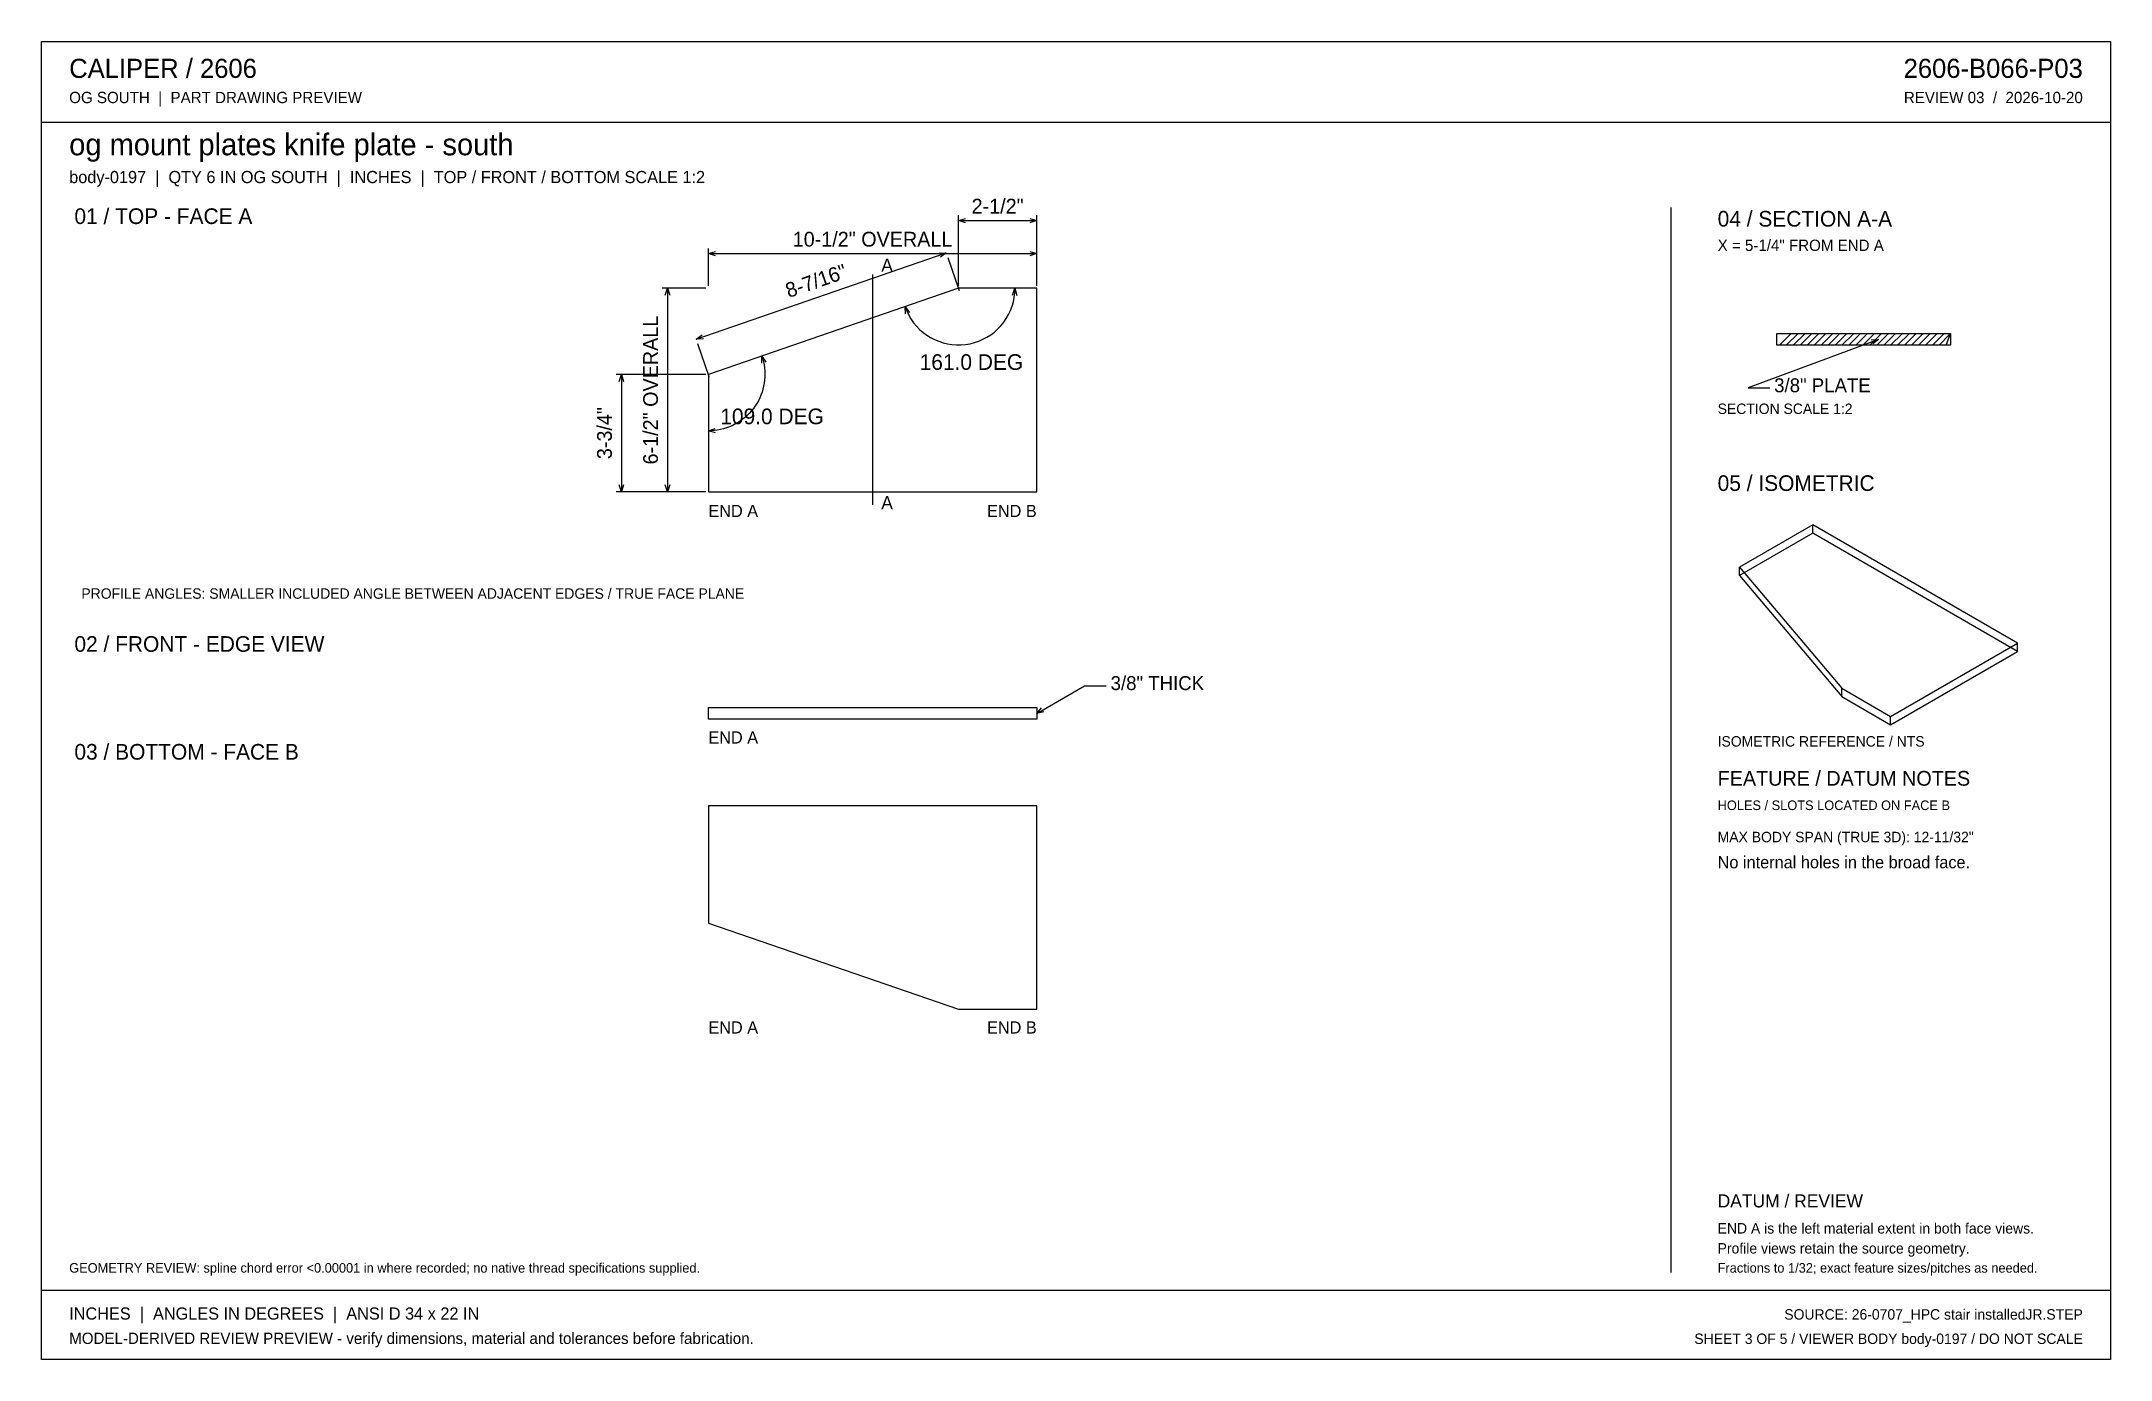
# Model space of a CAD drawing. Header units: inches. Extents: x 0.9 to 67.1, y 0.9 to 43.1.
import ezdxf
from ezdxf.enums import TextEntityAlignment as Align

# ---------------------------------------------------------------- set-up
doc = ezdxf.new("R2010")
doc.units = ezdxf.units.IN
doc.header["$MEASUREMENT"] = 0

msp = doc.modelspace()

# ---------------------------------------------------------------- linework, layer by layer
at = {"layer": 'ANNOTATION'}
for p, q in [((30.246, 35.25), (30.246, 37.5)), ((30.246, 37.333), (30.468, 37.403)), ((30.246, 37.333), (32.746, 37.333)), ((30.468, 37.264), (30.246, 37.333)), ((32.523, 37.403), (32.746, 37.333)), ((32.746, 37.333), (32.523, 37.264)), ((32.746, 35.25), (32.746, 37.5)), ((22.254, 35.25), (22.254, 36.444)), ((32.746, 35.25), (32.746, 36.444)), ((21.866, 33.546), (29.857, 36.296)), ((22.254, 36.278), (22.477, 36.347)), ((22.254, 36.278), (32.746, 36.278)), ((22.477, 36.208), (22.254, 36.278)), ((29.624, 36.289), (29.857, 36.296)), ((29.857, 36.296), (29.669, 36.158)), ((30.273, 35.088), (29.911, 36.139)), ((32.523, 36.347), (32.746, 36.278)), ((32.746, 36.278), (32.523, 36.208)), ((22.171, 35.167), (20.782, 35.167)), ((20.879, 34.944), (20.949, 35.167)), ((20.949, 35.167), (20.949, 28.667)), ((20.949, 35.167), (21.018, 34.944)), ((27.5, 35.611), (27.5, 28.25)), ((31.973, 34.947), (32.051, 35.167)), ((32.045, 35.022), (32.051, 35.167)), ((32.051, 35.167), (32.112, 34.942)), ((28.538, 34.579), (28.591, 34.444)), ((28.554, 34.347), (28.538, 34.579)), ((28.538, 34.579), (28.684, 34.397)), ((28.591, 34.444), (28.654, 34.314)), ((31.846, 34.33), (31.908, 34.461)), ((31.908, 34.461), (31.959, 34.597)), ((31.959, 34.597), (31.999, 34.736)), ((31.999, 34.736), (32.028, 34.878)), ((32.028, 34.878), (32.045, 35.022)), ((28.654, 34.314), (28.728, 34.189)), ((28.728, 34.189), (28.811, 34.07)), ((28.811, 34.07), (28.904, 33.959)), ((28.904, 33.959), (29.005, 33.855)), ((29.005, 33.855), (29.114, 33.76)), ((29.114, 33.76), (29.231, 33.673)), ((31.276, 33.684), (31.392, 33.771)), ((31.392, 33.771), (31.5, 33.868)), ((31.5, 33.868), (31.6, 33.973)), ((31.6, 33.973), (31.691, 34.085)), ((31.691, 34.085), (31.774, 34.204)), ((31.774, 34.204), (31.846, 34.33)), ((21.866, 33.546), (22.053, 33.684)), ((22.098, 33.553), (21.866, 33.546)), ((22.281, 32.338), (21.92, 33.389)), ((29.231, 33.673), (29.354, 33.597)), ((29.354, 33.597), (29.482, 33.53)), ((29.482, 33.53), (29.616, 33.474)), ((29.616, 33.474), (29.754, 33.429)), ((29.754, 33.429), (29.895, 33.396)), ((29.895, 33.396), (30.038, 33.373)), ((30.038, 33.373), (30.182, 33.362)), ((30.182, 33.362), (30.327, 33.363)), ((30.327, 33.363), (30.472, 33.375)), ((30.472, 33.375), (30.615, 33.399)), ((30.615, 33.399), (30.755, 33.435)), ((30.755, 33.435), (30.893, 33.481)), ((30.893, 33.481), (31.026, 33.538)), ((31.026, 33.538), (31.154, 33.606)), ((31.154, 33.606), (31.276, 33.684)), ((59.639, 33.535), (55.472, 31.986)), ((59.406, 33.522), (59.639, 33.535)), ((59.639, 33.535), (59.455, 33.392)), ((22.171, 32.417), (19.31, 32.417)), ((19.407, 32.194), (19.477, 32.417)), ((19.477, 32.417), (19.477, 28.667)), ((19.477, 32.417), (19.546, 32.194)), ((23.962, 33.004), (23.991, 32.911)), ((23.962, 32.771), (23.962, 33.004)), ((23.962, 33.004), (24.094, 32.813)), ((23.991, 32.911), (24.015, 32.815)), ((24.015, 32.815), (24.034, 32.719)), ((24.034, 32.719), (24.048, 32.622)), ((24.048, 32.622), (24.057, 32.524)), ((24.057, 32.524), (24.06, 32.426)), ((24.06, 32.426), (24.058, 32.328)), ((23.934, 31.755), (23.896, 31.665)), ((23.968, 31.847), (23.934, 31.755)), ((23.996, 31.941), (23.968, 31.847)), ((24.019, 32.037), (23.996, 31.941)), ((24.037, 32.133), (24.019, 32.037)), ((24.05, 32.23), (24.037, 32.133)), ((24.058, 32.328), (24.05, 32.23)), ((55.472, 31.986), (56.167, 31.986)), ((23.499, 31.109), (23.426, 31.043)), ((23.569, 31.179), (23.499, 31.109)), ((23.634, 31.252), (23.569, 31.179)), ((23.695, 31.328), (23.634, 31.252)), ((23.752, 31.408), (23.695, 31.328)), ((23.805, 31.491), (23.752, 31.408)), ((23.853, 31.577), (23.805, 31.491)), ((23.896, 31.665), (23.853, 31.577)), ((22.254, 30.611), (22.475, 30.687)), ((22.352, 30.614), (22.254, 30.611)), ((22.478, 30.548), (22.254, 30.611)), ((22.45, 30.622), (22.352, 30.614)), ((22.547, 30.635), (22.45, 30.622)), ((22.644, 30.654), (22.547, 30.635)), ((22.739, 30.677), (22.644, 30.654)), ((22.833, 30.706), (22.739, 30.677)), ((22.925, 30.74), (22.833, 30.706)), ((23.015, 30.779), (22.925, 30.74)), ((23.103, 30.823), (23.015, 30.779)), ((23.188, 30.871), (23.103, 30.823)), ((23.271, 30.924), (23.188, 30.871)), ((23.35, 30.982), (23.271, 30.924)), ((23.426, 31.043), (23.35, 30.982)), ((22.171, 28.667), (19.31, 28.667)), ((19.477, 28.667), (19.407, 28.889)), ((19.546, 28.889), (19.477, 28.667)), ((22.171, 28.667), (20.782, 28.667)), ((20.949, 28.667), (20.879, 28.889)), ((21.018, 28.889), (20.949, 28.667)), ((32.746, 21.59), (34.273, 22.472)), ((34.273, 22.472), (34.968, 22.472)), ((32.746, 21.59), (32.903, 21.762)), ((32.973, 21.641), (32.746, 21.59))]:
    msp.add_line(p, q, dxfattribs=at)
at = {"layer": 'OUTLINE'}
for p, q in [((0.944, 43.056), (67.056, 43.056)), ((0.944, 0.944), (0.944, 43.056)), ((67.056, 43.056), (67.056, 0.944)), ((0.944, 40.472), (67.056, 40.472)), ((53, 37.75), (53, 3.722)), ((30.246, 35.167), (22.254, 32.417)), ((32.746, 35.167), (30.246, 35.167)), ((32.746, 28.667), (32.746, 35.167)), ((56.389, 33.722), (61.944, 33.722)), ((56.389, 33.347), (56.389, 33.722)), ((56.472, 33.347), (56.847, 33.722)), ((56.694, 33.347), (57.069, 33.722)), ((56.917, 33.347), (57.292, 33.722)), ((57.139, 33.347), (57.514, 33.722)), ((57.361, 33.347), (57.736, 33.722)), ((57.583, 33.347), (57.958, 33.722)), ((57.806, 33.347), (58.181, 33.722)), ((58.028, 33.347), (58.403, 33.722)), ((58.25, 33.347), (58.625, 33.722)), ((58.472, 33.347), (58.847, 33.722)), ((58.694, 33.347), (59.069, 33.722)), ((58.917, 33.347), (59.292, 33.722)), ((59.139, 33.347), (59.514, 33.722)), ((59.361, 33.347), (59.736, 33.722)), ((59.583, 33.347), (59.958, 33.722)), ((59.806, 33.347), (60.181, 33.722)), ((60.028, 33.347), (60.403, 33.722)), ((60.25, 33.347), (60.625, 33.722)), ((60.472, 33.347), (60.847, 33.722)), ((60.694, 33.347), (61.069, 33.722)), ((60.917, 33.347), (61.292, 33.722)), ((61.139, 33.347), (61.514, 33.722)), ((61.361, 33.347), (61.736, 33.722)), ((61.583, 33.347), (61.944, 33.722)), ((61.806, 33.347), (61.944, 33.722)), ((61.944, 33.722), (61.944, 33.347)), ((61.944, 33.347), (56.389, 33.347)), ((22.254, 32.417), (22.254, 28.667)), ((22.254, 28.667), (32.746, 28.667)), ((57.537, 27.611), (55.198, 26.261)), ((57.537, 27.341), (55.198, 25.991)), ((64.08, 23.833), (57.537, 27.611)), ((57.537, 27.341), (57.537, 27.611)), ((64.08, 23.563), (57.537, 27.341)), ((55.198, 26.261), (58.467, 22.393)), ((55.198, 25.991), (55.198, 26.261)), ((55.198, 25.991), (58.467, 22.123)), ((60.026, 21.492), (64.08, 23.833)), ((64.08, 23.563), (64.08, 23.833)), ((60.026, 21.222), (64.08, 23.563)), ((58.467, 22.393), (60.026, 21.492)), ((58.467, 22.123), (58.467, 22.393)), ((58.467, 22.123), (60.026, 21.222)), ((22.254, 21.778), (32.746, 21.778)), ((22.254, 21.403), (22.254, 21.778)), ((32.746, 21.403), (22.254, 21.403)), ((32.746, 21.778), (32.746, 21.403)), ((60.026, 21.222), (60.026, 21.492)), ((32.746, 18.639), (22.254, 18.639)), ((22.254, 18.639), (22.254, 14.889)), ((32.746, 12.139), (32.746, 18.639)), ((22.254, 14.889), (30.246, 12.139)), ((30.246, 12.139), (32.746, 12.139)), ((0.944, 3.167), (67.056, 3.167)), ((67.056, 0.944), (0.944, 0.944))]:
    msp.add_line(p, q, dxfattribs=at)

# ---------------------------------------------------------------- texts
at = {"layer": 'ANNOTATION'}
for s, height, p in [('CALIPER / 2606', 0.61111, (1.833, 41.889)), ('OG SOUTH  |  PART DRAWING PREVIEW', 0.36111, (1.833, 41.083)), ('og mount plates knife plate - south', 0.69444, (1.833, 39.417)), ('body-0197  |  QTY 6 IN OG SOUTH  |  INCHES  |  TOP / FRONT / BOTTOM SCALE 1:2', 0.38889, (1.833, 38.528)), ('01 / TOP - FACE A', 0.5, (2, 37.222)), ('04 / SECTION A-A', 0.5, (54.5, 37.139)), ('X = 5-1/4" FROM END A', 0.36111, (54.5, 36.361)), ('A', 0.417, (27.778, 35.694)), ('3/8" PLATE', 0.4444, (56.306, 31.847)), ('SECTION SCALE 1:2', 0.33333, (54.5, 31.153)), ('05 / ISOMETRIC', 0.5, (54.5, 28.694)), ('A', 0.417, (27.778, 28.111)), ('END A', 0.3889, (22.254, 27.861)), ('PROFILE ANGLES: SMALLER INCLUDED ANGLE BETWEEN ADJACENT EDGES / TRUE FACE PLANE', 0.33333, (2.222, 25.25)), ('02 / FRONT - EDGE VIEW', 0.5, (2, 23.556)), ('3/8" THICK', 0.4444, (35.107, 22.333)), ('03 / BOTTOM - FACE B', 0.5, (2, 20.111)), ('END A', 0.3889, (22.254, 20.625)), ('ISOMETRIC REFERENCE / NTS', 0.33333, (54.5, 20.528)), ('FEATURE / DATUM NOTES', 0.47222, (54.5, 19.278)), ('HOLES / SLOTS LOCATED ON FACE B', 0.30556, (54.5, 18.5)), ('MAX BODY SPAN (TRUE 3D): 12-11/32"', 0.33333, (54.5, 17.472)), ('No internal holes in the broad face.', 0.38889, (54.5, 16.639)), ('END A', 0.3889, (22.254, 11.361)), ('DATUM / REVIEW', 0.41667, (54.5, 5.806)), ('END A is the left material extent in both face views.', 0.33333, (54.5, 4.972)), ('Profile views retain the source geometry.', 0.33333, (54.5, 4.333)), ('GEOMETRY REVIEW: spline chord error <0.00001 in where recorded; no native thread specifications supplied.', 0.305556, (1.833, 3.722)), ('Fractions to 1/32; exact feature sizes/pitches as needed.', 0.30556, (54.5, 3.722)), ('INCHES  |  ANGLES IN DEGREES  |  ANSI D 34 x 22 IN', 0.38889, (1.833, 2.222)), ('MODEL-DERIVED REVIEW PREVIEW - verify dimensions, material and tolerances before fabrication.', 0.36111, (1.833, 1.444))]:
    msp.add_text(s, height=height, dxfattribs=at).set_placement(p)
for s, height, p in [('2606-B066-P03', 0.61111, (66.167, 41.889)), ('REVIEW 03  /  2026-10-20', 0.36111, (66.167, 41.083)), ('END B', 0.3889, (32.746, 27.861)), ('END B', 0.3889, (32.746, 11.361)), ('SOURCE: 26-0707_HPC stair installedJR.STEP', 0.33333, (66.167, 2.222)), ('SHEET 3 OF 5 / VIEWER BODY body-0197 / DO NOT SCALE', 0.33333, (66.167, 1.444))]:
    msp.add_text(s, height=height, dxfattribs=at).set_placement(p, align=Align.RIGHT)
for s, height, p in [('2-1/2"', 0.4722, (31.496, 37.556)), ('10-1/2" OVERALL', 0.47222, (27.5, 36.5)), ('161.0 DEG', 0.5, (30.658, 32.562)), ('109.0 DEG', 0.5, (24.289, 30.826))]:
    msp.add_text(s, height=height, dxfattribs=at).set_placement(p, align=Align.CENTER)
for s, height, rotation, p in [('8-7/16"', 0.4722, 18.98939, (25.771, 35.184)), ('6-1/2" OVERALL', 0.47222, 90, (20.643, 31.917)), ('3-3/4"', 0.4722, 90, (19.171, 30.542))]:
    msp.add_text(s, height=height, rotation=rotation, dxfattribs=at).set_placement(p, align=Align.CENTER)

doc.saveas('drawing.dxf')
